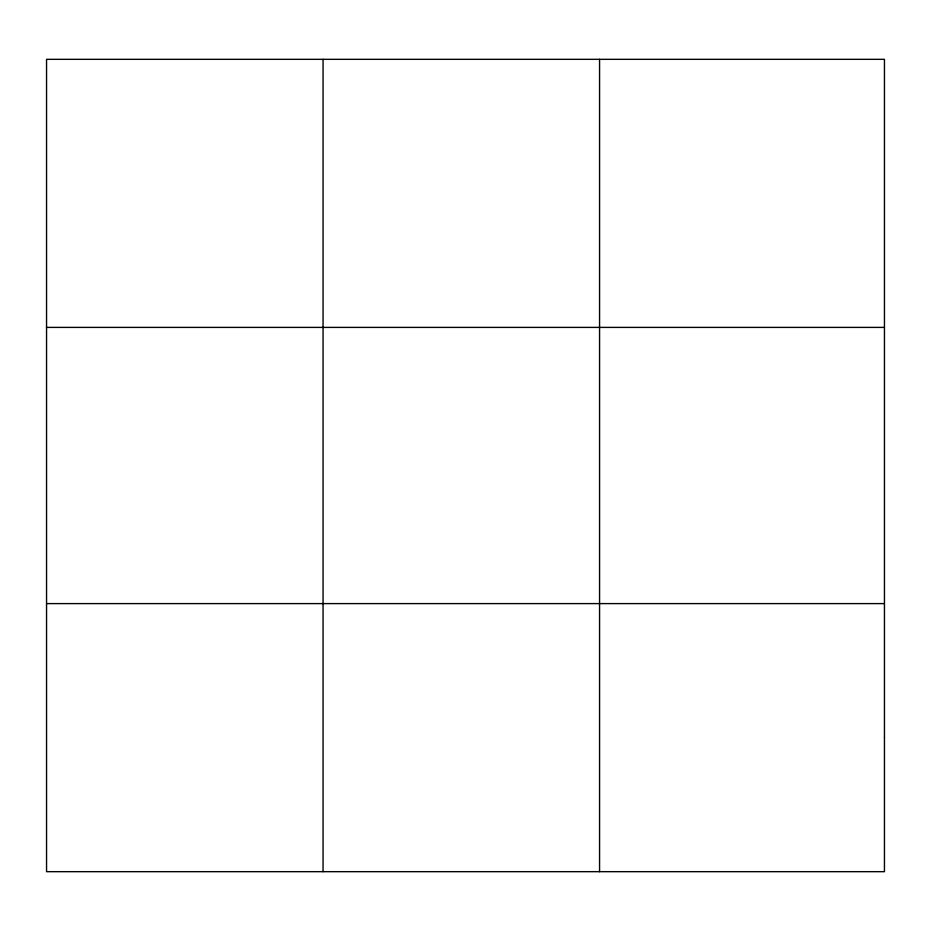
<?xml version="1.0" encoding="UTF-8"?>
<svg xmlns="http://www.w3.org/2000/svg" width="931" height="931" viewBox="0 0 931 931"><rect width="100%" height="100%" fill="white"/><g stroke="black" fill="none" stroke-linecap="round" stroke-linejoin="round"><path stroke-width="1.4" d="M323.057 59.328L323.057 871.672M599.564 59.328L599.564 871.672M46.55 327.398L884.45 327.398M46.55 603.602L884.45 603.602M884.45 737.631L884.45 871.672L46.55 871.672L46.55 59.328L884.45 59.328L884.45 737.631"/></g></svg>
